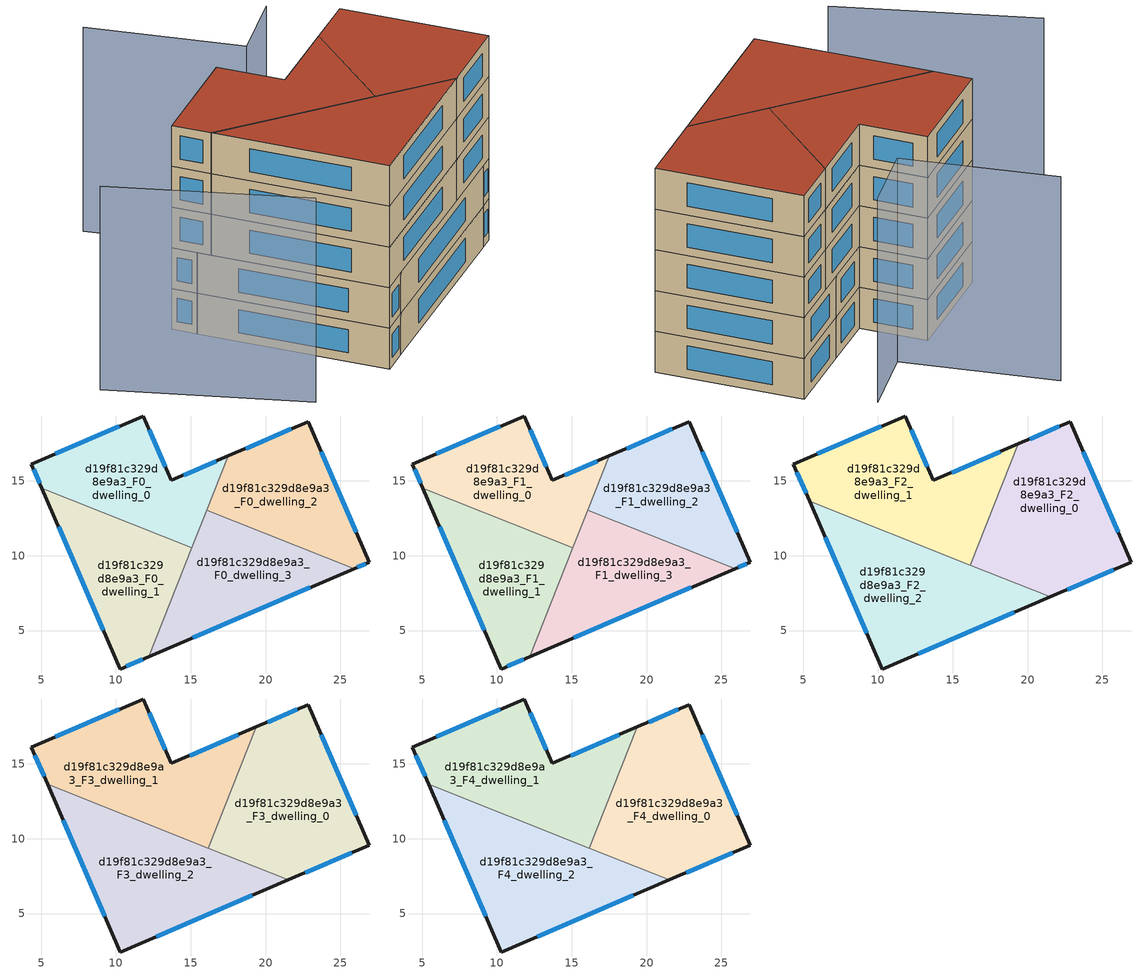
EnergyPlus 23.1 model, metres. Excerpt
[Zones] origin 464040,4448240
d19f81c329d8e9a3_F0_dwelling_0
 floor ground (EU_floor_Construction): 17.52,16.66 15.08,10.52 5.06,14.5 4.36,16.12 11.84,19.33 13.7,15.02 z0
 wall outside (EU_wall_Construction): 17.52,16.66 13.7,15.02 11.84,19.33 4.36,16.12 5.06,14.5 z0:3
 wall to d19f81c329d8e9a3_F0_dwelling_1 (EU_wall_Construction): 5.06,14.5 15.08,10.52 z0:3
 wall to d19f81c329d8e9a3_F0_dwelling_2 (EU_wall_Construction): 16.08,13.05 17.52,16.66 z0:3
 wall to d19f81c329d8e9a3_F0_dwelling_3 (EU_wall_Construction): 15.08,10.52 16.08,13.05 z0:3
 window (EU_Window_Construction): 4.51,15.77 4.91,14.85 / 10.24,18.64 5.96,16.81 / 13.3,15.94 12.24,18.4 / 16.7,16.31 14.52,15.37 z0.64:2.36
d19f81c329d8e9a3_F0_dwelling_1
 floor ground (EU_floor_Construction): 15.08,10.52 12.19,3.25 10.29,2.43 5.06,14.5 z0
 wall outside (EU_wall_Construction): 5.06,14.5 10.29,2.43 12.19,3.25 z0:3
 wall to d19f81c329d8e9a3_F0_dwelling_3 (EU_wall_Construction): 12.19,3.25 15.08,10.52 z0:3
 window (EU_Window_Construction): 10.69,2.6 11.78,3.07 / 6.18,11.92 9.17,5.01 z0.64:2.36
d19f81c329d8e9a3_F0_dwelling_2
 floor ground (EU_floor_Construction): 22.85,18.95 26.91,9.57 25.92,9.14 16.08,13.05 17.52,16.66 z0
 wall outside (EU_wall_Construction): 25.92,9.14 26.91,9.57 22.85,18.95 17.52,16.66 z0:3
 wall to d19f81c329d8e9a3_F0_dwelling_3 (EU_wall_Construction): 16.08,13.05 25.92,9.14 z0:3
 window (EU_Window_Construction): 21.71,18.46 18.66,17.15 / 26.04,11.58 23.72,16.94 / 26.13,9.23 26.7,9.47 z0.64:2.36
d19f81c329d8e9a3_F0_dwelling_3
 floor ground (EU_floor_Construction): 25.92,9.14 12.19,3.25 16.08,13.05 z0
 wall outside (EU_wall_Construction): 12.19,3.25 25.92,9.14 z0:3
 window (EU_Window_Construction): 15.13,4.51 22.98,7.88 z0.64:2.36
d19f81c329d8e9a3_F1_dwelling_0
 floor to d19f81c329d8e9a3_F0_dwelling_0 (EU_floor_Construction): 17.52,16.66 15.08,10.52 5.06,14.5 4.36,16.12 11.84,19.33 13.7,15.02 z3
 wall outside (EU_wall_Construction): 17.52,16.66 13.7,15.02 11.84,19.33 4.36,16.12 5.06,14.5 z3:6
 wall to d19f81c329d8e9a3_F1_dwelling_1 (EU_wall_Construction): 5.06,14.5 15.08,10.52 z3:6
 wall to d19f81c329d8e9a3_F1_dwelling_2 (EU_wall_Construction): 16.08,13.05 17.52,16.66 z3:6
 wall to d19f81c329d8e9a3_F1_dwelling_3 (EU_wall_Construction): 15.08,10.52 16.08,13.05 z3:6
 window (EU_Window_Construction): 4.51,15.77 4.91,14.85 / 10.24,18.64 5.96,16.81 / 13.3,15.94 12.24,18.4 / 16.7,16.31 14.52,15.37 z3.64:5.36
d19f81c329d8e9a3_F1_dwelling_1
 floor to d19f81c329d8e9a3_F0_dwelling_1 (EU_floor_Construction): 15.08,10.52 12.19,3.25 10.29,2.43 5.06,14.5 z3
 wall outside (EU_wall_Construction): 5.06,14.5 10.29,2.43 12.19,3.25 z3:6
 wall to d19f81c329d8e9a3_F1_dwelling_3 (EU_wall_Construction): 12.19,3.25 15.08,10.52 z3:6
 window (EU_Window_Construction): 10.69,2.6 11.78,3.07 / 6.18,11.92 9.17,5.01 z3.64:5.36
 ceiling adiabatic (EU_roof_Construction): 12.19,3.25 14.83,9.89 5.44,13.62 10.29,2.43 z6
d19f81c329d8e9a3_F1_dwelling_2
 floor to d19f81c329d8e9a3_F0_dwelling_2 (EU_floor_Construction): 22.85,18.95 26.91,9.57 25.92,9.14 16.08,13.05 17.52,16.66 z3
 wall outside (EU_wall_Construction): 25.92,9.14 26.91,9.57 22.85,18.95 17.52,16.66 z3:6
 wall to d19f81c329d8e9a3_F1_dwelling_3 (EU_wall_Construction): 16.08,13.05 25.92,9.14 z3:6
 window (EU_Window_Construction): 21.71,18.46 18.66,17.15 / 26.04,11.58 23.72,16.94 / 26.13,9.23 26.7,9.47 z3.64:5.36
d19f81c329d8e9a3_F1_dwelling_3
 floor to d19f81c329d8e9a3_F0_dwelling_3 (EU_floor_Construction): 25.92,9.14 12.19,3.25 16.08,13.05 z3
 wall outside (EU_wall_Construction): 12.19,3.25 25.92,9.14 z3:6
 window (EU_Window_Construction): 15.13,4.51 22.98,7.88 z3.64:5.36
d19f81c329d8e9a3_F2_dwelling_0
 floor to d19f81c329d8e9a3_F1_dwelling_2 (EU_floor_Construction): 22.85,18.95 26.91,9.57 25.92,9.14 17.42,12.51 19.39,17.46 z6
 floor to d19f81c329d8e9a3_F1_dwelling_3 (EU_floor_Construction): 25.92,9.14 21.5,7.24 16.17,9.36 17.42,12.51 z6
 wall outside (EU_wall_Construction): 21.5,7.24 26.91,9.57 22.85,18.95 19.39,17.46 z6:9
 wall to d19f81c329d8e9a3_F2_dwelling_1 (EU_wall_Construction): 19.39,17.46 16.17,9.36 z6:9
 wall to d19f81c329d8e9a3_F2_dwelling_2 (EU_wall_Construction): 16.17,9.36 21.5,7.24 z6:9
 window (EU_Window_Construction): 22.66,7.74 25.75,9.07 / 22.11,18.63 20.13,17.78 / 26.04,11.58 23.72,16.94 z6.64:8.36
d19f81c329d8e9a3_F2_dwelling_1
 floor to d19f81c329d8e9a3_F1_dwelling_0 (EU_floor_Construction): 17.52,16.66 15.08,10.52 5.06,14.5 4.36,16.12 11.84,19.33 13.7,15.02 z6
 floor to d19f81c329d8e9a3_F1_dwelling_1 (EU_floor_Construction): 15.08,10.52 14.83,9.89 5.44,13.62 5.06,14.5 z6
 floor to d19f81c329d8e9a3_F1_dwelling_2 (EU_floor_Construction): 19.39,17.46 17.42,12.51 16.08,13.05 17.52,16.66 z6
 floor to d19f81c329d8e9a3_F1_dwelling_3 (EU_floor_Construction): 17.42,12.51 16.17,9.36 14.83,9.89 16.08,13.05 z6
 wall outside (EU_wall_Construction): 19.39,17.46 13.7,15.02 11.84,19.33 4.36,16.12 5.44,13.62 z6:9
 wall to d19f81c329d8e9a3_F2_dwelling_2 (EU_wall_Construction): 5.44,13.62 16.17,9.36 z6:9
 window (EU_Window_Construction): 13.3,15.94 12.24,18.4 / 18.17,16.94 14.92,15.55 / 4.59,15.59 5.21,14.16 / 10.24,18.64 5.96,16.81 z6.64:8.36
d19f81c329d8e9a3_F2_dwelling_2
 floor to d19f81c329d8e9a3_F1_dwelling_3 (EU_floor_Construction): 21.5,7.24 12.19,3.25 14.83,9.89 z6
 floor adiabatic (EU_floor_Construction): 14.83,9.89 12.19,3.25 10.29,2.43 5.44,13.62 z6
 wall outside (EU_wall_Construction): 5.44,13.62 10.29,2.43 21.5,7.24 z6:9
 window (EU_Window_Construction): 12.69,3.46 19.1,6.21 / 6.48,11.22 9.25,4.83 z6.64:8.36
d19f81c329d8e9a3_F3_dwelling_0
 floor to d19f81c329d8e9a3_F2_dwelling_0 (EU_floor_Construction): 22.85,18.95 26.91,9.57 21.5,7.24 16.17,9.36 19.39,17.46 z9
 wall outside (EU_wall_Construction): 21.5,7.24 26.91,9.57 22.85,18.95 19.39,17.46 z9:12
 wall to d19f81c329d8e9a3_F3_dwelling_1 (EU_wall_Construction): 19.39,17.46 16.17,9.36 z9:12
 wall to d19f81c329d8e9a3_F3_dwelling_2 (EU_wall_Construction): 16.17,9.36 21.5,7.24 z9:12
 window (EU_Window_Construction): 22.66,7.74 25.75,9.07 / 22.11,18.63 20.13,17.78 / 26.04,11.58 23.72,16.94 z9.64:11.36
d19f81c329d8e9a3_F3_dwelling_1
 floor to d19f81c329d8e9a3_F2_dwelling_1 (EU_floor_Construction): 19.39,17.46 16.17,9.36 5.44,13.62 4.36,16.12 11.84,19.33 13.7,15.02 z9
 wall outside (EU_wall_Construction): 19.39,17.46 13.7,15.02 11.84,19.33 4.36,16.12 5.44,13.62 z9:12
 wall to d19f81c329d8e9a3_F3_dwelling_2 (EU_wall_Construction): 5.44,13.62 16.17,9.36 z9:12
 window (EU_Window_Construction): 13.3,15.94 12.24,18.4 / 18.17,16.94 14.92,15.55 / 4.59,15.59 5.21,14.16 / 10.24,18.64 5.96,16.81 z9.64:11.36
d19f81c329d8e9a3_F3_dwelling_2
 floor to d19f81c329d8e9a3_F2_dwelling_2 (EU_floor_Construction): 21.5,7.24 10.29,2.43 5.44,13.62 z9
 wall outside (EU_wall_Construction): 5.44,13.62 10.29,2.43 21.5,7.24 z9:12
 window (EU_Window_Construction): 12.69,3.46 19.1,6.21 / 6.48,11.22 9.25,4.83 z9.64:11.36
d19f81c329d8e9a3_F4_dwelling_0
 floor to d19f81c329d8e9a3_F3_dwelling_0 (EU_floor_Construction): 22.85,18.95 26.91,9.57 21.5,7.24 16.17,9.36 19.39,17.46 z12
 wall outside (EU_wall_Construction): 21.5,7.24 26.91,9.57 22.85,18.95 19.39,17.46 z12:15
 wall to d19f81c329d8e9a3_F4_dwelling_1 (EU_wall_Construction): 19.39,17.46 16.17,9.36 z12:15
 wall to d19f81c329d8e9a3_F4_dwelling_2 (EU_wall_Construction): 16.17,9.36 21.5,7.24 z12:15
 window (EU_Window_Construction): 22.66,7.74 25.75,9.07 / 22.11,18.63 20.13,17.78 / 26.04,11.58 23.72,16.94 z12.64:14.36
 roof outside (EU_roof_Construction): 26.91,9.57 22.85,18.95 19.39,17.46 16.17,9.36 21.5,7.24 z15
d19f81c329d8e9a3_F4_dwelling_1
 floor to d19f81c329d8e9a3_F3_dwelling_1 (EU_floor_Construction): 19.39,17.46 16.17,9.36 5.44,13.62 4.36,16.12 11.84,19.33 13.7,15.02 z12
 wall outside (EU_wall_Construction): 19.39,17.46 13.7,15.02 11.84,19.33 4.36,16.12 5.44,13.62 z12:15
 wall to d19f81c329d8e9a3_F4_dwelling_2 (EU_wall_Construction): 5.44,13.62 16.17,9.36 z12:15
 window (EU_Window_Construction): 13.3,15.94 12.24,18.4 / 18.17,16.94 14.92,15.55 / 4.59,15.59 5.21,14.16 / 10.24,18.64 5.96,16.81 z12.64:14.36
 roof outside (EU_roof_Construction): 16.17,9.36 19.39,17.46 13.7,15.02 11.84,19.33 4.36,16.12 5.44,13.62 z15
d19f81c329d8e9a3_F4_dwelling_2
 floor to d19f81c329d8e9a3_F3_dwelling_2 (EU_floor_Construction): 21.5,7.24 10.29,2.43 5.44,13.62 z12
 wall outside (EU_wall_Construction): 5.44,13.62 10.29,2.43 21.5,7.24 z12:15
 window (EU_Window_Construction): 12.69,3.46 19.1,6.21 / 6.48,11.22 9.25,4.83 z12.64:14.36
 roof outside (EU_roof_Construction): 21.5,7.24 5.44,13.62 10.29,2.43 z15
shading: -4.5,13.95 3.91,2.88 / 19.82,22.59 15.18,19.83 / 15.18,19.83 9.67,29.12 z0:15
[Building]
EU S2 Campaign: North Axis=0; Terrain=City; Solar Distribution=FullExterior
[Site:Location]
Yerevan-Zvartnots.Intl.AP: Latitude=40.15; Longitude=44.383; Time Zone=4; Elevation=854
[SizingPeriod:WeatherFileDays]
AnnualSizingPeriod: Begin Month=1; Begin Day of Month=1; End Month=12; End Day of Month=31; Day of Week for Start Day=Monday; Use Weather File Daylight Saving Period=No; Use Weather File Rain and Snow Indicators=No
[MATERIAL]
EU_InternalMass_Material: Roughness=MediumRough; Thickness=0.1; Conductivity=1; Density=1800; Specific Heat=900; Thermal Absorptance=0.9; Solar Absorptance=0.7; Visible Absorptance=0.7
[MATERIAL:NOMASS] Roughness=MediumRough; Thermal Absorptance=0.9; Solar Absorptance=0.7; Visible Absorptance=0.7
Name | Thermal Resistance
EU_wall_NoMass | 1.05043
EU_roof_NoMass | 1.45357
EU_floor_NoMass | 0.478065
[WINDOWMATERIAL:SIMPLEGLAZINGSYSTEM]
EU_Window_SimpleGlazing: UFactor=2.5566; Solar Heat Gain Coefficient=0.75; Visible Transmittance=0.75
[CONSTRUCTION]
EU_wall_Construction: EU_wall_NoMass
EU_roof_Construction: EU_roof_NoMass
EU_floor_Construction: EU_floor_NoMass
EU_Window_Construction: EU_Window_SimpleGlazing
EU_InternalMass_Construction: EU_InternalMass_Material
[ZONE] Type=1; Multiplier=1; Ceiling Height=autocalculate; Floor Area=autocalculate; Part of Total Floor Area=Yes
Name | Volume
d19f81c329d8e9a3_F0_dwelling_0; d19f81c329d8e9a3_F1_dwelling_0 | 167.405
d19f81c329d8e9a3_F2_dwelling_0; d19f81c329d8e9a3_F3_dwelling_0; d19f81c329d8e9a3_F4_dwelling_0 | 223.221
d19f81c329d8e9a3_F0_dwelling_1; d19f81c329d8e9a3_F1_dwelling_1 | 167.418
d19f81c329d8e9a3_F2_dwelling_1; d19f81c329d8e9a3_F3_dwelling_1; d19f81c329d8e9a3_F4_dwelling_1 | 223.224
d19f81c329d8e9a3_F0_dwelling_2; d19f81c329d8e9a3_F1_dwelling_2 | 167.425
d19f81c329d8e9a3_F2_dwelling_2; d19f81c329d8e9a3_F3_dwelling_2; d19f81c329d8e9a3_F4_dwelling_2 | 223.222
d19f81c329d8e9a3_F0_dwelling_3; d19f81c329d8e9a3_F1_dwelling_3 | 167.416
[INTERNALMASS] Construction=EU_InternalMass_Construction
Name | Zone or ZoneList | Surface Area
d19f81c329d8e9a3_F0_dwelling_0_EU_InternalMass | d19f81c329d8e9a3_F0_dwelling_0 | 55.8014
d19f81c329d8e9a3_F0_dwelling_1_EU_InternalMass | d19f81c329d8e9a3_F0_dwelling_1 | 55.8057
d19f81c329d8e9a3_F0_dwelling_2_EU_InternalMass | d19f81c329d8e9a3_F0_dwelling_2 | 55.8084
d19f81c329d8e9a3_F0_dwelling_3_EU_InternalMass | d19f81c329d8e9a3_F0_dwelling_3 | 55.8053
d19f81c329d8e9a3_F1_dwelling_0_EU_InternalMass | d19f81c329d8e9a3_F1_dwelling_0 | 55.8014
d19f81c329d8e9a3_F1_dwelling_1_EU_InternalMass | d19f81c329d8e9a3_F1_dwelling_1 | 55.8057
d19f81c329d8e9a3_F1_dwelling_2_EU_InternalMass | d19f81c329d8e9a3_F1_dwelling_2 | 55.8084
d19f81c329d8e9a3_F1_dwelling_3_EU_InternalMass | d19f81c329d8e9a3_F1_dwelling_3 | 55.8053
d19f81c329d8e9a3_F2_dwelling_0_EU_InternalMass | d19f81c329d8e9a3_F2_dwelling_0 | 74.4072
d19f81c329d8e9a3_F2_dwelling_1_EU_InternalMass | d19f81c329d8e9a3_F2_dwelling_1 | 74.4081
d19f81c329d8e9a3_F2_dwelling_2_EU_InternalMass | d19f81c329d8e9a3_F2_dwelling_2 | 74.4074
d19f81c329d8e9a3_F3_dwelling_0_EU_InternalMass | d19f81c329d8e9a3_F3_dwelling_0 | 74.4072
d19f81c329d8e9a3_F3_dwelling_1_EU_InternalMass | d19f81c329d8e9a3_F3_dwelling_1 | 74.4081
d19f81c329d8e9a3_F3_dwelling_2_EU_InternalMass | d19f81c329d8e9a3_F3_dwelling_2 | 74.4074
d19f81c329d8e9a3_F4_dwelling_0_EU_InternalMass | d19f81c329d8e9a3_F4_dwelling_0 | 74.4072
d19f81c329d8e9a3_F4_dwelling_1_EU_InternalMass | d19f81c329d8e9a3_F4_dwelling_1 | 74.4081
d19f81c329d8e9a3_F4_dwelling_2_EU_InternalMass | d19f81c329d8e9a3_F4_dwelling_2 | 74.4074
[OTHEREQUIPMENT] Fuel Type=Electricity; Design Level Calculation Method=Watts/Area; Power per Zone Floor Area=1; Fraction Latent=0; Fraction Radiant=0; Fraction Lost=0; Carbon Dioxide Generation Rate=0; EndUse Subcategory=EU_Step8_InternalGains
Name | Zone or ZoneList or Space or SpaceList | Schedule
EU_Step8_InternalGain_d19f81c329d8e9a3_F0_dwelling_0_f000 | d19f81c329d8e9a3_F0_dwelling_0 | EU_Step8_GainSchedule_d19f81c329d8e9a3_F0_dwelling_0_f000
EU_Step8_InternalGain_d19f81c329d8e9a3_F0_dwelling_1_f000 | d19f81c329d8e9a3_F0_dwelling_1 | EU_Step8_GainSchedule_d19f81c329d8e9a3_F0_dwelling_1_f000
EU_Step8_InternalGain_d19f81c329d8e9a3_F0_dwelling_2_f000 | d19f81c329d8e9a3_F0_dwelling_2 | EU_Step8_GainSchedule_d19f81c329d8e9a3_F0_dwelling_2_f000
EU_Step8_InternalGain_d19f81c329d8e9a3_F0_dwelling_3_f000 | d19f81c329d8e9a3_F0_dwelling_3 | EU_Step8_GainSchedule_d19f81c329d8e9a3_F0_dwelling_3_f000
EU_Step8_InternalGain_d19f81c329d8e9a3_F1_dwelling_0_f000 | d19f81c329d8e9a3_F1_dwelling_0 | EU_Step8_GainSchedule_d19f81c329d8e9a3_F1_dwelling_0_f000
EU_Step8_InternalGain_d19f81c329d8e9a3_F1_dwelling_1_f000 | d19f81c329d8e9a3_F1_dwelling_1 | EU_Step8_GainSchedule_d19f81c329d8e9a3_F1_dwelling_1_f000
EU_Step8_InternalGain_d19f81c329d8e9a3_F1_dwelling_2_f000 | d19f81c329d8e9a3_F1_dwelling_2 | EU_Step8_GainSchedule_d19f81c329d8e9a3_F1_dwelling_2_f000
EU_Step8_InternalGain_d19f81c329d8e9a3_F1_dwelling_3_f000 | d19f81c329d8e9a3_F1_dwelling_3 | EU_Step8_GainSchedule_d19f81c329d8e9a3_F1_dwelling_3_f000
EU_Step8_InternalGain_d19f81c329d8e9a3_F2_dwelling_0_f000 | d19f81c329d8e9a3_F2_dwelling_0 | EU_Step8_GainSchedule_d19f81c329d8e9a3_F2_dwelling_0_f000
EU_Step8_InternalGain_d19f81c329d8e9a3_F2_dwelling_1_f000 | d19f81c329d8e9a3_F2_dwelling_1 | EU_Step8_GainSchedule_d19f81c329d8e9a3_F2_dwelling_1_f000
EU_Step8_InternalGain_d19f81c329d8e9a3_F2_dwelling_2_f000 | d19f81c329d8e9a3_F2_dwelling_2 | EU_Step8_GainSchedule_d19f81c329d8e9a3_F2_dwelling_2_f000
EU_Step8_InternalGain_d19f81c329d8e9a3_F3_dwelling_0_f000 | d19f81c329d8e9a3_F3_dwelling_0 | EU_Step8_GainSchedule_d19f81c329d8e9a3_F3_dwelling_0_f000
EU_Step8_InternalGain_d19f81c329d8e9a3_F3_dwelling_1_f000 | d19f81c329d8e9a3_F3_dwelling_1 | EU_Step8_GainSchedule_d19f81c329d8e9a3_F3_dwelling_1_f000
EU_Step8_InternalGain_d19f81c329d8e9a3_F3_dwelling_2_f000 | d19f81c329d8e9a3_F3_dwelling_2 | EU_Step8_GainSchedule_d19f81c329d8e9a3_F3_dwelling_2_f000
EU_Step8_InternalGain_d19f81c329d8e9a3_F4_dwelling_0_f000 | d19f81c329d8e9a3_F4_dwelling_0 | EU_Step8_GainSchedule_d19f81c329d8e9a3_F4_dwelling_0_f000
EU_Step8_InternalGain_d19f81c329d8e9a3_F4_dwelling_1_f000 | d19f81c329d8e9a3_F4_dwelling_1 | EU_Step8_GainSchedule_d19f81c329d8e9a3_F4_dwelling_1_f000
EU_Step8_InternalGain_d19f81c329d8e9a3_F4_dwelling_2_f000 | d19f81c329d8e9a3_F4_dwelling_2 | EU_Step8_GainSchedule_d19f81c329d8e9a3_F4_dwelling_2_f000
[ZONEVENTILATION:DESIGNFLOWRATE] Schedule=EU_AlwaysOn; Design Flow Rate Calculation Method=AirChanges/Hour; Air Changes per Hour=0.557805; Ventilation Type=Natural; Fan Pressure Rise=0; Fan Total Efficiency=1; Constant Term Coefficient=1; Temperature Term Coefficient=0; Velocity Term Coefficient=0; Velocity Squared Term Coefficient=0; Minimum Indoor Temperature=-100; Maximum Indoor Temperature=100; Delta Temperature=-100; Minimum Outdoor Temperature=-100; Maximum Outdoor Temperature=100; Maximum Wind Speed=40
Name | Zone or ZoneList or Space or SpaceList
EU_ConstantAir_d19f81c329d8e9a3_F0_dwelling_0 | d19f81c329d8e9a3_F0_dwelling_0
EU_ConstantAir_d19f81c329d8e9a3_F0_dwelling_1 | d19f81c329d8e9a3_F0_dwelling_1
EU_ConstantAir_d19f81c329d8e9a3_F0_dwelling_2 | d19f81c329d8e9a3_F0_dwelling_2
EU_ConstantAir_d19f81c329d8e9a3_F0_dwelling_3 | d19f81c329d8e9a3_F0_dwelling_3
EU_ConstantAir_d19f81c329d8e9a3_F1_dwelling_0 | d19f81c329d8e9a3_F1_dwelling_0
EU_ConstantAir_d19f81c329d8e9a3_F1_dwelling_1 | d19f81c329d8e9a3_F1_dwelling_1
EU_ConstantAir_d19f81c329d8e9a3_F1_dwelling_2 | d19f81c329d8e9a3_F1_dwelling_2
EU_ConstantAir_d19f81c329d8e9a3_F1_dwelling_3 | d19f81c329d8e9a3_F1_dwelling_3
EU_ConstantAir_d19f81c329d8e9a3_F2_dwelling_0 | d19f81c329d8e9a3_F2_dwelling_0
EU_ConstantAir_d19f81c329d8e9a3_F2_dwelling_1 | d19f81c329d8e9a3_F2_dwelling_1
EU_ConstantAir_d19f81c329d8e9a3_F2_dwelling_2 | d19f81c329d8e9a3_F2_dwelling_2
EU_ConstantAir_d19f81c329d8e9a3_F3_dwelling_0 | d19f81c329d8e9a3_F3_dwelling_0
EU_ConstantAir_d19f81c329d8e9a3_F3_dwelling_1 | d19f81c329d8e9a3_F3_dwelling_1
EU_ConstantAir_d19f81c329d8e9a3_F3_dwelling_2 | d19f81c329d8e9a3_F3_dwelling_2
EU_ConstantAir_d19f81c329d8e9a3_F4_dwelling_0 | d19f81c329d8e9a3_F4_dwelling_0
EU_ConstantAir_d19f81c329d8e9a3_F4_dwelling_1 | d19f81c329d8e9a3_F4_dwelling_1
EU_ConstantAir_d19f81c329d8e9a3_F4_dwelling_2 | d19f81c329d8e9a3_F4_dwelling_2
[HVACTEMPLATE:THERMOSTAT] Constant Heating Setpoint=20; Constant Cooling Setpoint=50
EU_HeatOnly_d19f81c329d8e9a3_F0_dwelling_0; EU_HeatOnly_d19f81c329d8e9a3_F0_dwelling_1; EU_HeatOnly_d19f81c329d8e9a3_F0_dwelling_2; EU_HeatOnly_d19f81c329d8e9a3_F0_dwelling_3; EU_HeatOnly_d19f81c329d8e9a3_F1_dwelling_0; EU_HeatOnly_d19f81c329d8e9a3_F1_dwelling_1; EU_HeatOnly_d19f81c329d8e9a3_F1_dwelling_2; EU_HeatOnly_d19f81c329d8e9a3_F1_dwelling_3; EU_HeatOnly_d19f81c329d8e9a3_F2_dwelling_0; EU_HeatOnly_d19f81c329d8e9a3_F2_dwelling_1; EU_HeatOnly_d19f81c329d8e9a3_F2_dwelling_2; EU_HeatOnly_d19f81c329d8e9a3_F3_dwelling_0; EU_HeatOnly_d19f81c329d8e9a3_F3_dwelling_1; EU_HeatOnly_d19f81c329d8e9a3_F3_dwelling_2; EU_HeatOnly_d19f81c329d8e9a3_F4_dwelling_0; EU_HeatOnly_d19f81c329d8e9a3_F4_dwelling_1; EU_HeatOnly_d19f81c329d8e9a3_F4_dwelling_2
[HVACTEMPLATE:ZONE:IDEALLOADSAIRSYSTEM] System Availability Schedule=EU_AlwaysOn; Maximum Heating Supply Air Temperature=50; Minimum Cooling Supply Air Temperature=13; Maximum Heating Supply Air Humidity Ratio=0.0156; Minimum Cooling Supply Air Humidity Ratio=0.0077; Heating Limit=NoLimit; Cooling Limit=NoLimit; Heating Availability Schedule=EU_AlwaysOn; Cooling Availability Schedule=EU_CoolingOff; Dehumidification Control Type=ConstantSensibleHeatRatio; Cooling Sensible Heat Ratio=0.7; Dehumidification Setpoint=60; Humidification Control Type=None; Humidification Setpoint=30; Outdoor Air Method=None; Outdoor Air Flow Rate per Person=0.00944; Outdoor Air Flow Rate per Zone Floor Area=0; Outdoor Air Flow Rate per Zone=0; Demand Controlled Ventilation Type=None; Outdoor Air Economizer Type=NoEconomizer; Heat Recovery Type=None; Sensible Heat Recovery Effectiveness=0.7; Latent Heat Recovery Effectiveness=0.65
Name | Template Thermostat
d19f81c329d8e9a3_F0_dwelling_0 | EU_HeatOnly_d19f81c329d8e9a3_F0_dwelling_0
d19f81c329d8e9a3_F0_dwelling_1 | EU_HeatOnly_d19f81c329d8e9a3_F0_dwelling_1
d19f81c329d8e9a3_F0_dwelling_2 | EU_HeatOnly_d19f81c329d8e9a3_F0_dwelling_2
d19f81c329d8e9a3_F0_dwelling_3 | EU_HeatOnly_d19f81c329d8e9a3_F0_dwelling_3
d19f81c329d8e9a3_F1_dwelling_0 | EU_HeatOnly_d19f81c329d8e9a3_F1_dwelling_0
d19f81c329d8e9a3_F1_dwelling_1 | EU_HeatOnly_d19f81c329d8e9a3_F1_dwelling_1
d19f81c329d8e9a3_F1_dwelling_2 | EU_HeatOnly_d19f81c329d8e9a3_F1_dwelling_2
d19f81c329d8e9a3_F1_dwelling_3 | EU_HeatOnly_d19f81c329d8e9a3_F1_dwelling_3
d19f81c329d8e9a3_F2_dwelling_0 | EU_HeatOnly_d19f81c329d8e9a3_F2_dwelling_0
d19f81c329d8e9a3_F2_dwelling_1 | EU_HeatOnly_d19f81c329d8e9a3_F2_dwelling_1
d19f81c329d8e9a3_F2_dwelling_2 | EU_HeatOnly_d19f81c329d8e9a3_F2_dwelling_2
d19f81c329d8e9a3_F3_dwelling_0 | EU_HeatOnly_d19f81c329d8e9a3_F3_dwelling_0
d19f81c329d8e9a3_F3_dwelling_1 | EU_HeatOnly_d19f81c329d8e9a3_F3_dwelling_1
d19f81c329d8e9a3_F3_dwelling_2 | EU_HeatOnly_d19f81c329d8e9a3_F3_dwelling_2
d19f81c329d8e9a3_F4_dwelling_0 | EU_HeatOnly_d19f81c329d8e9a3_F4_dwelling_0
d19f81c329d8e9a3_F4_dwelling_1 | EU_HeatOnly_d19f81c329d8e9a3_F4_dwelling_1
d19f81c329d8e9a3_F4_dwelling_2 | EU_HeatOnly_d19f81c329d8e9a3_F4_dwelling_2
[SIZING:ZONE] Zone Cooling Design Supply Air Temperature Input Method=SupplyAirTemperature; Zone Cooling Design Supply Air Temperature=13; Zone Heating Design Supply Air Temperature Input Method=SupplyAirTemperature; Zone Heating Design Supply Air Temperature=50; Zone Cooling Design Supply Air Humidity Ratio=0.008; Zone Heating Design Supply Air Humidity Ratio=0.008; Cooling Design Air Flow Method=DesignDay; Cooling Design Air Flow Rate=0; Cooling Minimum Air Flow per Zone Floor Area=0.000762; Cooling Minimum Air Flow=0; Cooling Minimum Air Flow Fraction=0.2; Heating Design Air Flow Method=DesignDay; Heating Design Air Flow Rate=0; Heating Maximum Air Flow per Zone Floor Area=0.002032; Heating Maximum Air Flow=0.141576; Heating Maximum Air Flow Fraction=0.3; Account for Dedicated Outdoor Air System=No; Dedicated Outdoor Air System Control Strategy=NeutralSupplyAir; Dedicated Outdoor Air Low Setpoint Temperature for Design=autosize; Dedicated Outdoor Air High Setpoint Temperature for Design=autosize; Zone Load Sizing Method=Sensible Load Only No Latent Load; Zone Latent Cooling Design Supply Air Humidity Ratio Input Method=HumidityRatioDifference; Zone Cooling Design Supply Air Humidity Ratio Difference=0.005; Zone Latent Heating Design Supply Air Humidity Ratio Input Method=HumidityRatioDifference; Zone Humidification Design Supply Air Humidity Ratio Difference=0.005
d19f81c329d8e9a3_F0_dwelling_0; d19f81c329d8e9a3_F0_dwelling_1; d19f81c329d8e9a3_F0_dwelling_2; d19f81c329d8e9a3_F0_dwelling_3; d19f81c329d8e9a3_F1_dwelling_0; d19f81c329d8e9a3_F1_dwelling_1; d19f81c329d8e9a3_F1_dwelling_2; d19f81c329d8e9a3_F1_dwelling_3; d19f81c329d8e9a3_F2_dwelling_0; d19f81c329d8e9a3_F2_dwelling_1; d19f81c329d8e9a3_F2_dwelling_2; d19f81c329d8e9a3_F3_dwelling_0; d19f81c329d8e9a3_F3_dwelling_1; d19f81c329d8e9a3_F3_dwelling_2; d19f81c329d8e9a3_F4_dwelling_0; d19f81c329d8e9a3_F4_dwelling_1; d19f81c329d8e9a3_F4_dwelling_2
[SCHEDULE:CONSTANT]
Name | Hourly Value
EU_AlwaysOn | 1
EU_CoolingOff | 0
[SCHEDULE:FILE] Column Number=1; Rows to Skip at Top=0; Number of Hours of Data=8760; Column Separator=Comma; Interpolate to Timestep=No; Minutes per Item=60; Adjust Schedule for Daylight Savings=Yes
Name | File
EU_Step8_GainSchedule_d19f81c329d8e9a3_F0_dwelling_0_f000 | ../../schedules/d19f81c329d8e9a3/d19f81c329d8e9a3_F0_dwelling_0_f000_gain.csv
EU_Step8_GainSchedule_d19f81c329d8e9a3_F0_dwelling_1_f000 | ../../schedules/d19f81c329d8e9a3/d19f81c329d8e9a3_F0_dwelling_1_f000_gain.csv
EU_Step8_GainSchedule_d19f81c329d8e9a3_F0_dwelling_2_f000 | ../../schedules/d19f81c329d8e9a3/d19f81c329d8e9a3_F0_dwelling_2_f000_gain.csv
EU_Step8_GainSchedule_d19f81c329d8e9a3_F0_dwelling_3_f000 | ../../schedules/d19f81c329d8e9a3/d19f81c329d8e9a3_F0_dwelling_3_f000_gain.csv
EU_Step8_GainSchedule_d19f81c329d8e9a3_F1_dwelling_0_f000 | ../../schedules/d19f81c329d8e9a3/d19f81c329d8e9a3_F1_dwelling_0_f000_gain.csv
EU_Step8_GainSchedule_d19f81c329d8e9a3_F1_dwelling_1_f000 | ../../schedules/d19f81c329d8e9a3/d19f81c329d8e9a3_F1_dwelling_1_f000_gain.csv
EU_Step8_GainSchedule_d19f81c329d8e9a3_F1_dwelling_2_f000 | ../../schedules/d19f81c329d8e9a3/d19f81c329d8e9a3_F1_dwelling_2_f000_gain.csv
EU_Step8_GainSchedule_d19f81c329d8e9a3_F1_dwelling_3_f000 | ../../schedules/d19f81c329d8e9a3/d19f81c329d8e9a3_F1_dwelling_3_f000_gain.csv
EU_Step8_GainSchedule_d19f81c329d8e9a3_F2_dwelling_0_f000 | ../../schedules/d19f81c329d8e9a3/d19f81c329d8e9a3_F2_dwelling_0_f000_gain.csv
EU_Step8_GainSchedule_d19f81c329d8e9a3_F2_dwelling_1_f000 | ../../schedules/d19f81c329d8e9a3/d19f81c329d8e9a3_F2_dwelling_1_f000_gain.csv
EU_Step8_GainSchedule_d19f81c329d8e9a3_F2_dwelling_2_f000 | ../../schedules/d19f81c329d8e9a3/d19f81c329d8e9a3_F2_dwelling_2_f000_gain.csv
EU_Step8_GainSchedule_d19f81c329d8e9a3_F3_dwelling_0_f000 | ../../schedules/d19f81c329d8e9a3/d19f81c329d8e9a3_F3_dwelling_0_f000_gain.csv
EU_Step8_GainSchedule_d19f81c329d8e9a3_F3_dwelling_1_f000 | ../../schedules/d19f81c329d8e9a3/d19f81c329d8e9a3_F3_dwelling_1_f000_gain.csv
EU_Step8_GainSchedule_d19f81c329d8e9a3_F3_dwelling_2_f000 | ../../schedules/d19f81c329d8e9a3/d19f81c329d8e9a3_F3_dwelling_2_f000_gain.csv
EU_Step8_GainSchedule_d19f81c329d8e9a3_F4_dwelling_0_f000 | ../../schedules/d19f81c329d8e9a3/d19f81c329d8e9a3_F4_dwelling_0_f000_gain.csv
EU_Step8_GainSchedule_d19f81c329d8e9a3_F4_dwelling_1_f000 | ../../schedules/d19f81c329d8e9a3/d19f81c329d8e9a3_F4_dwelling_1_f000_gain.csv
EU_Step8_GainSchedule_d19f81c329d8e9a3_F4_dwelling_2_f000 | ../../schedules/d19f81c329d8e9a3/d19f81c329d8e9a3_F4_dwelling_2_f000_gain.csv
